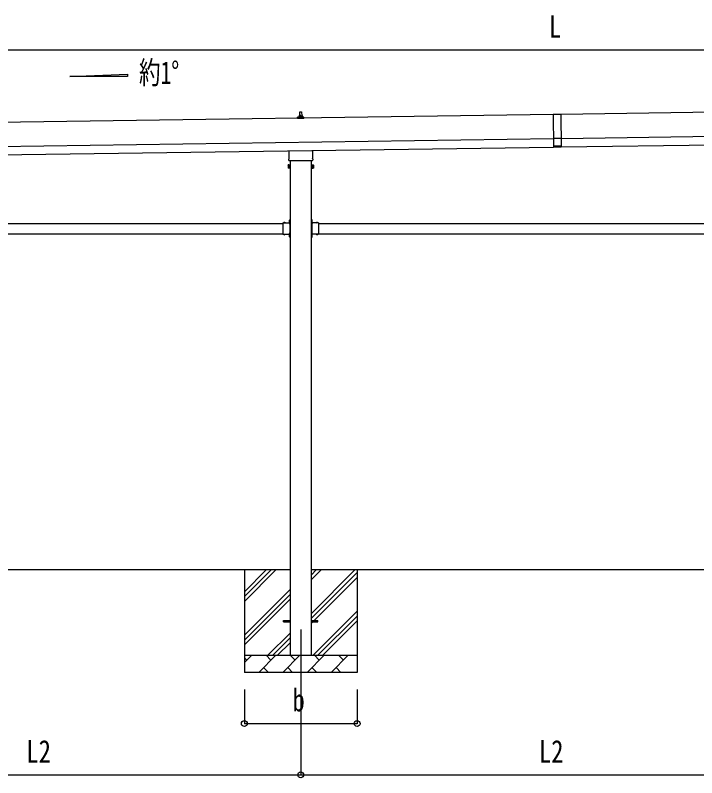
# Model space of a CAD drawing. Units: millimetres, scale not verified. Extents: x -16820 to 16820, y -11880 to 11880.
# Drawn here: x -4893 to -904, y -6418 to -1954 of the extents above; entities that cross this region are included whole.
import ezdxf
from ezdxf.enums import TextEntityAlignment as Align

# ---------------------------------------------------------------- set-up
doc = ezdxf.new("R2010")
doc.units = ezdxf.units.MM
doc.header["$LTSCALE"] = 60
for name, color, linetype in [('0-2_USER1', 3, 'Continuous'), ('0-4_YKK_12', 2, 'Continuous'), ('0-5_YKK_13', 4, 'Continuous'), ('0-6_YKK_A1', 4, 'Continuous'), ('0-7_YKK_D', 6, 'Continuous')]:
    doc.layers.add(name, color=color, linetype=linetype)
doc.styles.add('ＭＳ ゴシック', font='')
doc.styles.get('ＭＳ ゴシック').set_extended_font_data('MS Gothic')

msp = doc.modelspace()

# ---------------------------------------------------------------- linework, layer by layer
at = {"layer": '0-4_YKK_12'}
msp.add_line((-3222.35, -5551.19), (-3222.35, -6051.19), dxfattribs=at)
at = {"layer": '0-5_YKK_13'}
for p, q in [((-3232.35, -2548.28), (-3232.35, -2544.07)), ((-3231.35, -2544.07), (-3213.35, -2544.07)), ((-3228.35, -2544.07), (-3227.62, -2520.54)), ((-3226.62, -2519.57), (-3218.07, -2519.57)), ((-3217.07, -2520.54), (-3216.35, -2544.07)), ((-3212.35, -2548.28), (-3212.35, -2544.07)), ((-1744.92, -2534.81), (-1699.92, -2534.17)), ((-1744.92, -2534.81), (-1742.18, -2726.79)), ((-1699.91, -2535.17), (-1744.9, -2535.81)), ((-1699.92, -2534.17), (-1697.18, -2726.15)), ((-3240.6, -2559.57), (-3240.6, -2551.85)), ((-3204.1, -2559.57), (-3240.6, -2559.57)), ((-3240.21, -2551.07), (-3204.48, -2551.07)), ((-3239.83, -2550.88), (-3233.11, -2549.25)), ((-3232.73, -2549.07), (-3211.96, -2549.07)), ((-3204.86, -2550.88), (-3211.58, -2549.25)), ((-3204.1, -2559.57), (-3204.1, -2551.85)), ((-1697.9, -2675.65), (-1742.9, -2676.29)), ((-1697.25, -2721.15), (-1742.25, -2721.79)), ((-3290.65, -2793.56), (-3290.65, -2747.91)), ((-3154.05, -2745.96), (-3154.05, -2793.56)), ((-1697.18, -2726.15), (-1742.18, -2726.79)), ((-3292.35, -2802.33), (-3292.35, -2796.83)), ((-3154.41, -2805.83), (-3290.28, -2805.83)), ((-3152.35, -2796.83), (-3152.35, -2802.33)), ((-3296.35, -2831.83), (-3295.59, -2830.51)), ((-3296.35, -2831.83), (-3296.35, -2848.83)), ((-3296.35, -2848.83), (-3295.59, -2850.14)), ((-3289.35, -2835.42), (-3295.59, -2835.42)), ((-3289.35, -2845.24), (-3295.59, -2845.24)), ((-3289.35, -2850.14), (-3295.59, -2850.14)), ((-3286.85, -2849.53), (-3289.35, -2849.53)), ((-3157.85, -2849.53), (-3155.35, -2849.53)), ((-3155.35, -2835.42), (-3149.11, -2835.42)), ((-3155.35, -2845.24), (-3149.11, -2845.24)), ((-3155.35, -2850.14), (-3149.11, -2850.14)), ((-3148.35, -2831.83), (-3149.11, -2830.51)), ((-3148.35, -2848.83), (-3149.11, -2850.14)), ((-3148.35, -2831.83), (-3148.35, -2848.83)), ((-3287.36, -3154.29), (-3286.85, -3154.29)), ((-3286.85, -3150.19), (-3284.85, -3150.19)), ((-3286.85, -3150.19), (-3286.85, -3170.19)), ((-3286.85, -3154.29), (-3286.85, -3166.09)), ((-3284.85, -3157.19), (-3286.85, -3157.19)), ((-3284.85, -3163.19), (-3286.85, -3163.19)), ((-3284.85, -3150.19), (-3284.85, -3170.19)), ((-3157.85, -3150.19), (-3159.85, -3150.19)), ((-3159.85, -3150.19), (-3159.85, -3170.19)), ((-3159.85, -3157.19), (-3157.85, -3157.19)), ((-3159.85, -3163.19), (-3157.85, -3163.19)), ((-3157.85, -3150.19), (-3157.85, -3170.19)), ((-3157.34, -3154.29), (-3157.85, -3154.29)), ((-3157.85, -3154.29), (-3157.85, -3166.09)), ((-3326.85, -3170.19), (-3326.85, -3236.19)), ((-3326.85, -3170.19), (-3286.85, -3170.19)), ((-3323.75, -3169.68), (-3323.75, -3170.19)), ((-3323.75, -3170.19), (-3311.95, -3170.19)), ((-3286.85, -3174.19), (-3286.85, -3232.19)), ((-3117.85, -3170.19), (-3157.85, -3170.19)), ((-3157.85, -3174.19), (-3157.85, -3232.19)), ((-3120.95, -3170.19), (-3132.75, -3170.19)), ((-3120.95, -3169.68), (-3120.95, -3170.19)), ((-3117.85, -3170.19), (-3117.85, -3236.19)), ((-3326.85, -3236.19), (-3286.85, -3236.19)), ((-3323.75, -3236.7), (-3323.75, -3236.19)), ((-3323.75, -3236.19), (-3311.95, -3236.19)), ((-3286.85, -3234.19), (-3290.85, -3234.19)), ((-3287.36, -3240.29), (-3286.85, -3240.29)), ((-3286.85, -3236.19), (-3286.85, -3256.19)), ((-3286.85, -3240.29), (-3286.85, -3252.09)), ((-3284.85, -3243.19), (-3286.85, -3243.19)), ((-3284.85, -3249.19), (-3286.85, -3249.19)), ((-3286.85, -3256.19), (-3284.85, -3256.19)), ((-3284.85, -3236.19), (-3284.85, -3256.19)), ((-3159.85, -3236.19), (-3159.85, -3256.19)), ((-3159.85, -3243.19), (-3157.85, -3243.19)), ((-3159.85, -3249.19), (-3157.85, -3249.19)), ((-3157.85, -3256.19), (-3159.85, -3256.19)), ((-3157.85, -3234.19), (-3153.85, -3234.19)), ((-3157.85, -3236.19), (-3157.85, -3256.19)), ((-3117.85, -3236.19), (-3157.85, -3236.19)), ((-3157.34, -3240.29), (-3157.85, -3240.29)), ((-3157.85, -3240.29), (-3157.85, -3252.09)), ((-3120.95, -3236.19), (-3132.75, -3236.19)), ((-3120.95, -3236.7), (-3120.95, -3236.19)), ((-3322.35, -5496.69), (-3284.85, -5496.69)), ((-3322.35, -5505.69), (-3322.35, -5496.69)), ((-3322.35, -5505.69), (-3284.85, -5505.69)), ((-3159.85, -5496.69), (-3122.35, -5496.69)), ((-3159.85, -5505.69), (-3122.35, -5505.69)), ((-3122.35, -5505.69), (-3122.35, -5496.69))]:
    msp.add_line(p, q, dxfattribs=at)
for points in [[(-3289.35, -2850.14), (-3289.35, -2830.51), (-3295.59, -2830.51)], [(-3289.35, -2849.53), (-3289.35, -2831.13), (-3286.85, -2831.13)], [(-3155.35, -2849.53), (-3155.35, -2831.13), (-3157.85, -2831.13)], [(-3155.35, -2850.14), (-3155.35, -2830.51), (-3149.11, -2830.51)], [(-3320.35, -3167.58), (-3318.99, -3170.35), (-3317.85, -3170.96)], [(-3315.35, -3167.58), (-3316.7, -3170.35), (-3317.85, -3170.96)], [(-3289.46, -3157.69), (-3286.68, -3159.04), (-3286.07, -3160.19)], [(-3289.46, -3162.69), (-3286.68, -3161.33), (-3286.07, -3160.19)], [(-3287.36, -3154.29), (-3287.36, -3166.09), (-3286.85, -3166.09)], [(-3155.24, -3157.69), (-3158.01, -3159.04), (-3158.62, -3160.19)], [(-3155.24, -3162.69), (-3158.01, -3161.33), (-3158.62, -3160.19)], [(-3157.34, -3154.29), (-3157.34, -3166.09), (-3157.85, -3166.09)], [(-3129.35, -3167.58), (-3127.99, -3170.35), (-3126.85, -3170.96)], [(-3124.35, -3167.58), (-3125.7, -3170.35), (-3126.85, -3170.96)], [(-3323.75, -3169.68), (-3311.95, -3169.68), (-3311.95, -3170.19)], [(-3286.85, -3174.19), (-3290.85, -3174.19), (-3290.85, -3172.19), (-3286.85, -3172.19)], [(-3157.85, -3174.19), (-3153.85, -3174.19), (-3153.85, -3172.19), (-3157.85, -3172.19)], [(-3120.95, -3169.68), (-3132.75, -3169.68), (-3132.75, -3170.19)], [(-3323.75, -3236.7), (-3311.95, -3236.7), (-3311.95, -3236.19)], [(-3320.35, -3238.8), (-3318.99, -3236.02), (-3317.85, -3235.41)], [(-3315.35, -3238.8), (-3316.7, -3236.02), (-3317.85, -3235.41)], [(-3286.85, -3232.19), (-3290.85, -3232.19), (-3290.85, -3234.19)], [(-3289.46, -3243.69), (-3286.68, -3245.04), (-3286.07, -3246.19)], [(-3289.46, -3248.69), (-3286.68, -3247.33), (-3286.07, -3246.19)], [(-3287.36, -3240.29), (-3287.36, -3252.09), (-3286.85, -3252.09)], [(-3155.24, -3243.69), (-3158.01, -3245.04), (-3158.62, -3246.19)], [(-3155.24, -3248.69), (-3158.01, -3247.33), (-3158.62, -3246.19)], [(-3157.85, -3232.19), (-3153.85, -3232.19), (-3153.85, -3234.19)], [(-3157.34, -3240.29), (-3157.34, -3252.09), (-3157.85, -3252.09)], [(-3120.95, -3236.7), (-3132.75, -3236.7), (-3132.75, -3236.19)], [(-3129.35, -3238.8), (-3127.99, -3236.02), (-3126.85, -3235.41)], [(-3124.35, -3238.8), (-3125.7, -3236.02), (-3126.85, -3235.41)]]:
    msp.add_lwpolyline(points, dxfattribs=at)
for points in [[(-3286.85, -2850.83), (-3286.85, -2829.83), (-3284.85, -2829.83), (-3284.85, -2850.83)], [(-3157.85, -2850.83), (-3157.85, -2829.83), (-3159.85, -2829.83), (-3159.85, -2850.83)]]:
    msp.add_lwpolyline(points, close=True, dxfattribs=at)
for centre, radius, start, end in [((-3228.26, -2544.7), 4.13, 90, 171.17633), ((-3231.35, -2545.07), 1, 90, 180), ((-3226.62, -2520.57), 1, 90, 178.60509), ((-3219.01, -2544.07), 4.83, 133.60282, 180), ((-3225.68, -2544.07), 4.83, 0, 46.39718), ((-3218.07, -2520.57), 1, 1.39491, 90), ((-3216.43, -2544.7), 4.13, 8.82367, 90), ((-3213.35, -2545.07), 1, 0, 90), ((-3239.6, -2551.85), 1, 103.62699, 180), ((-3233.35, -2548.28), 1, 283.62699, 0), ((-3211.35, -2548.28), 1, 180, 256.37301), ((-3205.1, -2551.85), 1, 0, 76.37301), ((-3288.35, -2796.83), 4, 125.09963, 180), ((-3288.35, -2802.33), 4, 180, 194.47751), ((-3288.35, -2802.33), 4, 194.47751, 241.04498), ((-3156.35, -2802.33), 4, 298.95502, 345.52249), ((-3156.35, -2796.83), 4, 0, 54.90037), ((-3156.35, -2802.33), 4, 345.52249, 0), ((-3280.11, -2840.33), 16.24, 162.41205, 197.58795), ((-3292, -2832.97), 4.34, 145.61575, 214.38425), ((-3292, -2847.69), 4.34, 145.61575, 214.38425), ((-3164.59, -2840.33), 16.24, 342.41205, 17.58795), ((-3152.69, -2832.97), 4.34, 325.61575, 34.38425), ((-3152.69, -2847.69), 4.34, 325.61575, 34.38425), ((-3317.85, -3175.42), 8.23, 44.2189, 135.7811), ((-3281.61, -3160.19), 8.23, 134.2189, 225.7811), ((-3163.08, -3160.19), 8.23, 314.2189, 45.7811), ((-3126.85, -3175.42), 8.23, 44.2189, 135.7811), ((-3286.85, -3170.19), 2, 270, 0), ((-3157.85, -3170.19), 2, 180, 270), ((-3317.85, -3230.95), 8.23, 224.2189, 315.7811), ((-3281.61, -3246.19), 8.23, 134.2189, 225.7811), ((-3286.85, -3236.19), 2, 0, 90), ((-3157.85, -3236.19), 2, 90, 180), ((-3163.08, -3246.19), 8.23, 314.2189, 45.7811), ((-3126.85, -3230.95), 8.23, 224.2189, 315.7811)]:
    msp.add_arc(centre, radius, start, end, dxfattribs=at)
at = {"layer": '0-6_YKK_A1'}
for p, q in [((-4573.1, -2312.36), (-4237.1, -2299.94)), ((-4237.1, -2312.36), (-4573.1, -2312.36)), ((-4237.1, -2299.94), (-4237.1, -2312.36)), ((3665.04, -2458.52), (-1699.91, -2535.17)), ((-1744.9, -2535.81), (-7109.86, -2612.45)), ((-1697.91, -2675.15), (3667.04, -2598.51)), ((-7107.86, -2752.44), (-1742.9, -2675.79)), ((-1697.19, -2725.15), (3667.76, -2648.5)), ((-7107.14, -2802.43), (-1742.19, -2725.79)), ((-3284.85, -2805.83), (-3284.85, -5701.19)), ((-3159.85, -5701.19), (-3159.85, -2805.83)), ((-6117.85, -3173.19), (-3326.85, -3173.19)), ((-3290.85, -3173.19), (-3285.35, -3173.19)), ((-3285.35, -3173.19), (-3285.35, -3233.19)), ((-3153.85, -3173.19), (-3159.35, -3173.19)), ((-3159.35, -3173.19), (-3159.35, -3233.19)), ((-3117.85, -3173.19), (-326.85, -3173.19)), ((-6117.85, -3233.19), (-3326.85, -3233.19)), ((-3290.85, -3233.19), (-3285.35, -3233.19)), ((-3153.85, -3233.19), (-3159.35, -3233.19)), ((-3117.85, -3233.19), (-326.85, -3233.19)), ((-3284.85, -5201.19), (-6159.85, -5201.19)), ((-3552.35, -5201.19), (-3552.35, -5801.19)), ((-3552.35, -5386.24), (-3367.3, -5201.19)), ((-3552.35, -5357.95), (-3395.58, -5201.19)), ((-3552.35, -5329.67), (-3423.86, -5201.19)), ((-284.85, -5201.19), (-3159.85, -5201.19)), ((-3159.85, -5456.29), (-2904.75, -5201.19)), ((-3159.85, -5258.3), (-3102.74, -5201.19)), ((-3159.85, -5230.01), (-3131.02, -5201.19)), ((-3159.85, -5484.57), (-2892.35, -5217.07)), ((-2892.35, -5201.19), (-2892.35, -5801.19)), ((-3159.85, -5512.85), (-2892.35, -5245.35)), ((-3552.35, -5584.23), (-3284.85, -5316.73)), ((-3552.35, -5612.51), (-3284.85, -5345.01)), ((-3552.35, -5640.8), (-3284.85, -5373.3)), ((-3150.19, -5701.19), (-2892.35, -5443.34)), ((-3121.9, -5701.19), (-2892.35, -5471.63)), ((-3093.62, -5701.19), (-2892.35, -5499.91)), ((-3414.75, -5701.19), (-3284.85, -5571.29)), ((-3386.46, -5701.19), (-3284.85, -5599.57)), ((-3358.18, -5701.19), (-3284.85, -5627.85)), ((-3552.35, -5701.19), (-2892.35, -5701.19)), ((-3552.35, -5744.08), (-3509.45, -5701.19)), ((-3468.03, -5801.19), (-3368.03, -5701.19)), ((-3396.59, -5729.74), (-3425.14, -5701.19)), ((-3326.61, -5801.19), (-3226.61, -5701.19)), ((-3255.16, -5729.74), (-3283.72, -5701.19)), ((-3185.19, -5801.19), (-3085.19, -5701.19)), ((-3113.74, -5729.74), (-3142.3, -5701.19)), ((-3043.77, -5801.19), (-2943.77, -5701.19)), ((-2972.32, -5729.74), (-3000.87, -5701.19)), ((-2895.63, -5701.19), (-2892.35, -5697.9)), ((-3538.01, -5729.74), (-3552.35, -5715.4)), ((-2892.35, -5801.19), (-3552.35, -5801.19)), ((-3439.48, -5772.63), (-3410.92, -5801.19)), ((-3298.06, -5772.63), (-3269.5, -5801.19)), ((-3156.64, -5772.63), (-3128.08, -5801.19)), ((-3015.21, -5772.63), (-2986.66, -5801.19))]:
    msp.add_line(p, q, dxfattribs=at)
at = {"layer": '0-7_YKK_D'}
for p, q in [((3548.06, -2158.08), (-6990.87, -2158.08)), ((-3552.35, -5901.19), (-3552.35, -6102.19)), ((-3222.35, -5901.19), (-3222.35, -6402.19)), ((-3222.35, -5901.19), (-3222.35, -6402.19)), ((-2892.35, -5901.19), (-2892.35, -6102.19)), ((-3552.35, -6101.19), (-2892.35, -6101.19)), ((-6222.35, -6401.19), (-3222.35, -6401.19)), ((-3222.35, -6401.19), (-222.35, -6401.19))]:
    msp.add_line(p, q, dxfattribs=at)
for centre in [(-3552.35, -6101.19), (-2892.35, -6101.19), (-3222.35, -6401.19), (-3222.35, -6401.19)]:
    msp.add_circle(centre, 17, dxfattribs=at)

# ---------------------------------------------------------------- texts
at = {"layer": '0-2_USER1', "style": 'ＭＳ ゴシック', "width": 0.7}
msp.add_text('約1°', height=132, dxfattribs=at).set_placement((-4168.88, -2395.61), align=Align.BOTTOM_LEFT)
at = {"layer": '0-7_YKK_D', "style": 'ＭＳ ゴシック', "width": 0.8}
for s, p in [('L', (-1769.41, -2126.08)), ('b', (-3270.35, -6069.19)), ('L2', (-4827.95, -6369.19)), ('L2', (-1827.95, -6369.19))]:
    msp.add_text(s, height=132, dxfattribs=at).set_placement(p, align=Align.BOTTOM_LEFT)

doc.saveas('drawing.dxf')
